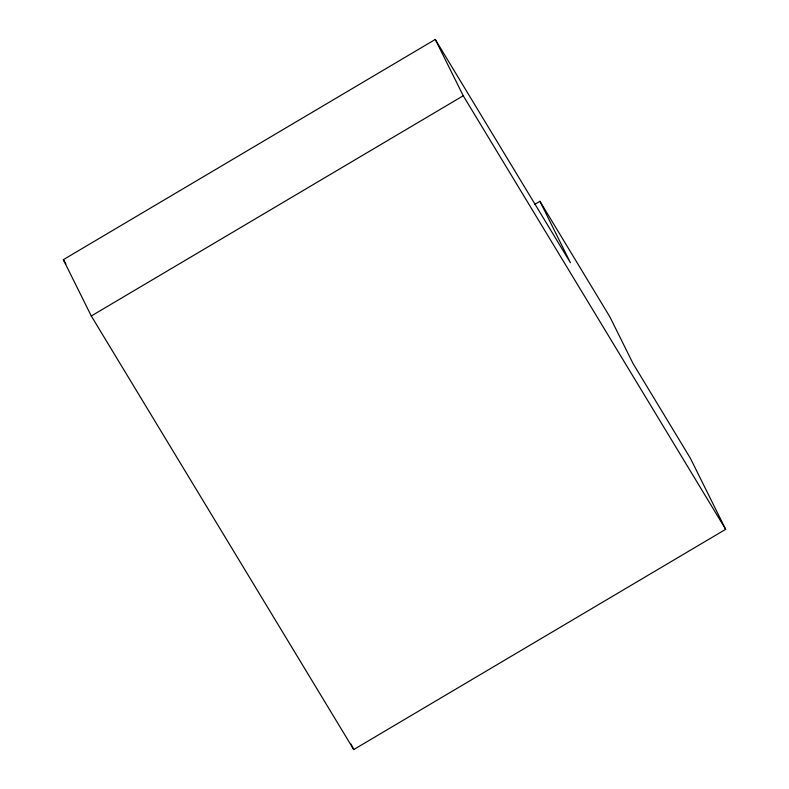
<?xml version="1.0" encoding="UTF-8"?>
<svg xmlns="http://www.w3.org/2000/svg" width="789" height="789" viewBox="0 0 789 789"><rect width="100%" height="100%" fill="white"/><g stroke="black" fill="none" stroke-linecap="round" stroke-linejoin="round"><path stroke-width="1.18" d="M539.942 201.303L609.808 316.734L633.015 363.473L690.405 458.301L725.673 529.33L353.728 749.55L91.287 315.985L63.327 259.67L435.272 39.45L570.457 262.767L539.942 201.303L534.646 204.45M91.287 315.985L463.232 95.765L435.272 39.45M463.232 95.765L725.673 529.33M63.327 259.67L65.881 263.881M351.016 744.086L353.728 749.55"/></g></svg>
